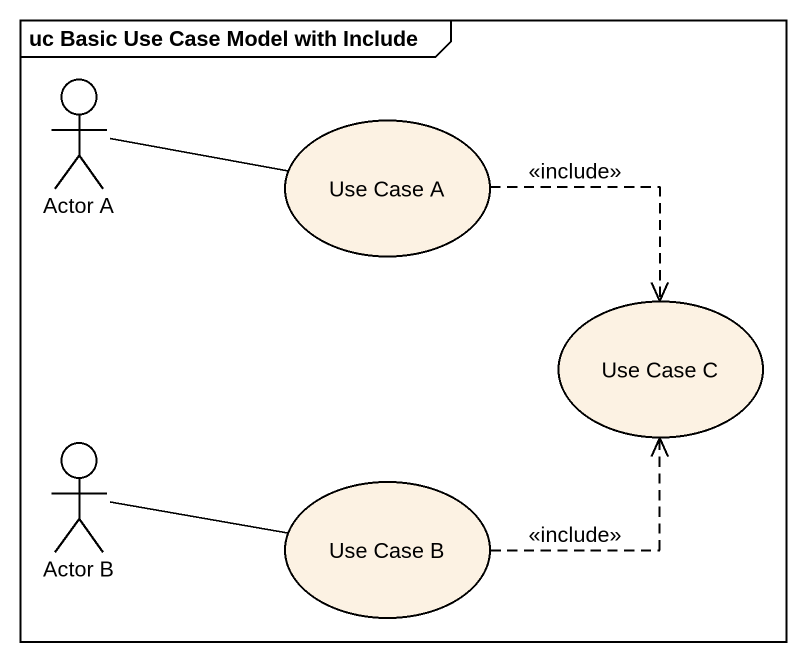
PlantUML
@startuml
mainframe uc Basic Use Case Model with Include
actor "Actor A" as Actor_A
usecase "Use Case A" as Use_Case_A
usecase "Use Case C" as Use_Case_C
actor "Actor B" as Actor_B
usecase "Use Case B" as Use_Case_B
Actor_A -right- Use_Case_A
Use_Case_A ..> Use_Case_C : <<include>>
Actor_B -right- Use_Case_B
Use_Case_B .up.> Use_Case_C : <<include>>
@enduml
